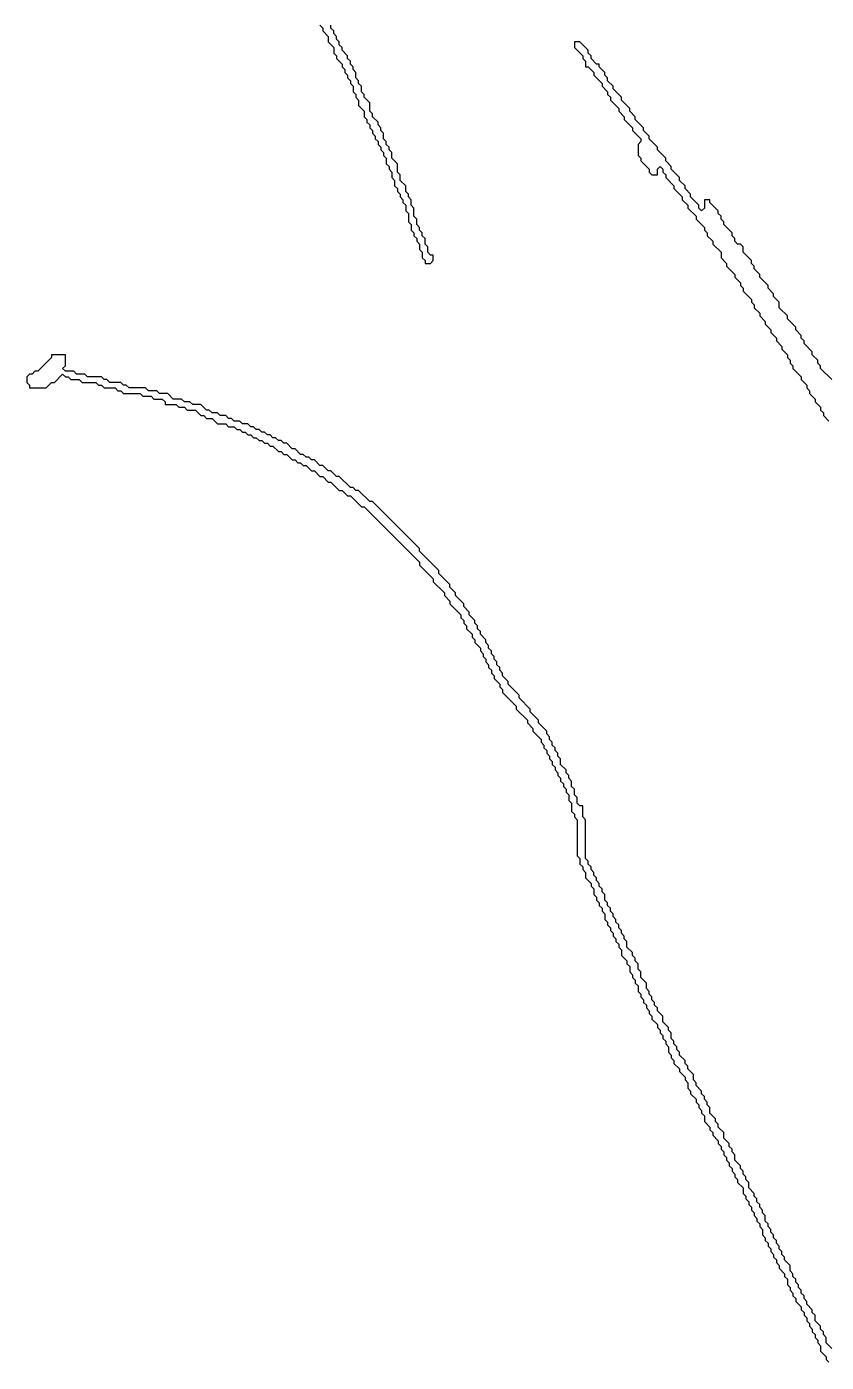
# Model space of a CAD drawing. Header units: metres. Extents: x 0 to 100, y 0 to 129.
# Drawn here: x 29.25 to 36.48, y 87.48 to 99.54 of the extents above; entities that cross this region are included whole.
import ezdxf

# ---------------------------------------------------------------- set-up
doc = ezdxf.new("R2010")
doc.units = ezdxf.units.M

msp = doc.modelspace()

# ---------------------------------------------------------------- linework, layer by layer
for points in [[(31.9, 99.55), (31.925, 99.525), (31.925, 99.5), (31.975, 99.45), (31.975, 99.4), (32.025, 99.35), (32.025, 99.3), (32.05, 99.275), (32.05, 99.25), (32.1, 99.2), (32.1, 99.175), (32.125, 99.15), (32.125, 99.125), (32.15, 99.1), (32.15, 99.075), (32.175, 99.05), (32.175, 99.025), (32.2, 99), (32.2, 98.95), (32.225, 98.925), (32.225, 98.9), (32.25, 98.875), (32.25, 98.825), (32.3, 98.775), (32.3, 98.725), (32.325, 98.7), (32.325, 98.675), (32.35, 98.65), (32.35, 98.625), (32.375, 98.6), (32.375, 98.575), (32.4, 98.55), (32.4, 98.525), (32.425, 98.5), (32.425, 98.475), (32.45, 98.45), (32.45, 98.425), (32.475, 98.4), (32.475, 98.375), (32.5, 98.35), (32.5, 98.3), (32.525, 98.275), (32.525, 98.25), (32.55, 98.225), (32.55, 98.175), (32.575, 98.15), (32.575, 98.1), (32.6, 98.075), (32.6, 98.05), (32.625, 98.025), (32.625, 98), (32.65, 97.975), (32.65, 97.95), (32.675, 97.925), (32.675, 97.875), (32.7, 97.85), (32.7, 97.775), (32.725, 97.75), (32.725, 97.7), (32.75, 97.675), (32.75, 97.65), (32.775, 97.625), (32.775, 97.6), (32.8, 97.575), (32.8, 97.525), (32.825, 97.5), (32.825, 97.45), (32.85, 97.425), (32.85, 97.4), (32.9, 97.4), (32.925, 97.425), (32.925, 97.475), (32.9, 97.475), (32.875, 97.5), (32.875, 97.55), (32.85, 97.575), (32.85, 97.625), (32.825, 97.65), (32.825, 97.675), (32.8, 97.7), (32.8, 97.725), (32.775, 97.75), (32.775, 97.8), (32.75, 97.825), (32.75, 97.9), (32.725, 97.925), (32.725, 97.975), (32.7, 98), (32.7, 98.025), (32.675, 98.05), (32.675, 98.1), (32.625, 98.15), (32.625, 98.2), (32.6, 98.225), (32.6, 98.3), (32.55, 98.35), (32.55, 98.4), (32.525, 98.425), (32.525, 98.45), (32.5, 98.475), (32.5, 98.5), (32.475, 98.525), (32.475, 98.575), (32.45, 98.6), (32.45, 98.625), (32.425, 98.65), (32.425, 98.675), (32.375, 98.725), (32.375, 98.75), (32.35, 98.775), (32.35, 98.85), (32.3, 98.9), (32.3, 98.925), (32.275, 98.95), (32.275, 99), (32.25, 99.025), (32.25, 99.05), (32.225, 99.075), (32.225, 99.125), (32.2, 99.15), (32.2, 99.175), (32.175, 99.2), (32.175, 99.225), (32.15, 99.25), (32.15, 99.275), (32.1, 99.325), (32.1, 99.35), (32.075, 99.375), (32.075, 99.4), (32.05, 99.425), (32.05, 99.45), (32.025, 99.475), (32.025, 99.5), (32, 99.525), (32, 99.55)], [(34.2, 99.4), (34.2, 99.35), (34.275, 99.275), (34.275, 99.25), (34.3, 99.225), (34.3, 99.175), (34.325, 99.175), (34.375, 99.125), (34.375, 99.1), (34.45, 99.025), (34.45, 99), (34.5, 98.95), (34.5, 98.925), (34.525, 98.9), (34.525, 98.875), (34.6, 98.8), (34.6, 98.775), (34.65, 98.725), (34.65, 98.7), (34.725, 98.625), (34.725, 98.6), (34.8, 98.525), (34.8, 98.5), (34.775, 98.475), (34.775, 98.375), (34.8, 98.35), (34.8, 98.325), (34.875, 98.25), (34.875, 98.225), (34.9, 98.2), (34.95, 98.2), (34.95, 98.25), (34.975, 98.275), (35, 98.25), (35, 98.225), (35.025, 98.2), (35.025, 98.175), (35.1, 98.1), (35.1, 98.075), (35.175, 98), (35.175, 97.975), (35.225, 97.925), (35.225, 97.9), (35.3, 97.825), (35.3, 97.8), (35.375, 97.725), (35.375, 97.7), (35.4, 97.675), (35.4, 97.65), (35.45, 97.6), (35.45, 97.575), (35.525, 97.5), (35.525, 97.45), (35.575, 97.4), (35.575, 97.375), (35.65, 97.3), (35.65, 97.275), (35.7, 97.225), (35.7, 97.2), (35.725, 97.175), (35.725, 97.15), (35.8, 97.075), (35.8, 97.05), (35.825, 97.025), (35.825, 97), (35.875, 96.95), (35.875, 96.925), (35.925, 96.875), (35.925, 96.85), (35.975, 96.8), (35.975, 96.775), (36.025, 96.725), (36.025, 96.7), (36.075, 96.65), (36.075, 96.625), (36.125, 96.575), (36.125, 96.55), (36.15, 96.525), (36.15, 96.5), (36.175, 96.475), (36.175, 96.45), (36.25, 96.375), (36.25, 96.35), (36.3, 96.3), (36.3, 96.275), (36.325, 96.25), (36.325, 96.225), (36.375, 96.175), (36.375, 96.15), (36.425, 96.1), (36.425, 96.075), (36.45, 96.05), (36.45, 96.025), (36.5, 95.975)], [(36.525, 96.35), (36.425, 96.45), (36.425, 96.475), (36.4, 96.5), (36.4, 96.525), (36.35, 96.575), (36.35, 96.6), (36.275, 96.675), (36.275, 96.7), (36.25, 96.725), (36.25, 96.75), (36.2, 96.8), (36.2, 96.825), (36.125, 96.9), (36.125, 96.925), (36.05, 97), (36.05, 97.05), (36, 97.1), (36, 97.125), (35.95, 97.175), (35.95, 97.2), (35.875, 97.275), (35.875, 97.3), (35.825, 97.35), (35.825, 97.375), (35.8, 97.4), (35.8, 97.425), (35.725, 97.5), (35.725, 97.55), (35.7, 97.575), (35.675, 97.575), (35.65, 97.6), (35.65, 97.625), (35.625, 97.65), (35.625, 97.675), (35.55, 97.75), (35.55, 97.775), (35.525, 97.8), (35.525, 97.825), (35.5, 97.85), (35.5, 97.875), (35.425, 97.95), (35.425, 97.975), (35.375, 97.975), (35.375, 97.9), (35.35, 97.875), (35.325, 97.9), (35.325, 97.925), (35.25, 98), (35.25, 98.025), (35.2, 98.075), (35.2, 98.1), (35.15, 98.15), (35.15, 98.175), (35.075, 98.25), (35.075, 98.275), (35.025, 98.325), (35.025, 98.35), (34.95, 98.425), (34.95, 98.45), (34.875, 98.525), (34.875, 98.55), (34.825, 98.6), (34.825, 98.625), (34.75, 98.7), (34.75, 98.725), (34.7, 98.775), (34.7, 98.8), (34.625, 98.875), (34.625, 98.9), (34.55, 98.975), (34.55, 99), (34.5, 99.05), (34.5, 99.075), (34.475, 99.1), (34.475, 99.125), (34.425, 99.175), (34.425, 99.2), (34.4, 99.2), (34.35, 99.25), (34.35, 99.275), (34.325, 99.3), (34.325, 99.325), (34.25, 99.4), (34.2, 99.4)], [(29.475, 96.575), (29.475, 96.55), (29.35, 96.425), (29.325, 96.425), (29.3, 96.4), (29.275, 96.4), (29.25, 96.375), (29.25, 96.325), (29.275, 96.3), (29.275, 96.275), (29.425, 96.275), (29.475, 96.325), (29.5, 96.325), (29.575, 96.4), (29.6, 96.375), (29.625, 96.375), (29.65, 96.35), (29.725, 96.35), (29.75, 96.325), (29.875, 96.325), (29.9, 96.3), (29.925, 96.3), (29.95, 96.275), (30.05, 96.275), (30.075, 96.25), (30.1, 96.25), (30.125, 96.225), (30.275, 96.225), (30.3, 96.2), (30.375, 96.2), (30.4, 96.175), (30.475, 96.175), (30.5, 96.15), (30.5, 96.125), (30.6, 96.125), (30.625, 96.1), (30.675, 96.1), (30.7, 96.075), (30.775, 96.075), (30.825, 96.025), (30.85, 96.025), (30.875, 96), (30.925, 96), (30.975, 95.95), (31.05, 95.95), (31.075, 95.925), (31.125, 95.925), (31.15, 95.9), (31.175, 95.9), (31.2, 95.875), (31.225, 95.875), (31.25, 95.85), (31.275, 95.85), (31.3, 95.825), (31.325, 95.825), (31.35, 95.8), (31.375, 95.8), (31.4, 95.775), (31.425, 95.775), (31.45, 95.75), (31.475, 95.75), (31.525, 95.7), (31.55, 95.7), (31.575, 95.675), (31.6, 95.675), (31.65, 95.625), (31.675, 95.625), (31.7, 95.6), (31.725, 95.6), (31.75, 95.575), (31.775, 95.575), (31.825, 95.525), (31.85, 95.525), (31.9, 95.475), (31.925, 95.475), (31.975, 95.425), (32, 95.425), (32.075, 95.35), (32.1, 95.35), (32.15, 95.3), (32.175, 95.3), (32.275, 95.2), (32.3, 95.2), (32.8, 94.7), (32.8, 94.675), (32.925, 94.55), (32.925, 94.525), (33.025, 94.425), (33.025, 94.4), (33.075, 94.35), (33.075, 94.325), (33.175, 94.225), (33.175, 94.2), (33.2, 94.175), (33.2, 94.15), (33.225, 94.125), (33.225, 94.1), (33.275, 94.05), (33.275, 94.025), (33.3, 94), (33.3, 93.975), (33.35, 93.925), (33.35, 93.9), (33.375, 93.875), (33.375, 93.85), (33.4, 93.825), (33.4, 93.8), (33.425, 93.775), (33.425, 93.75), (33.45, 93.725), (33.45, 93.7), (33.475, 93.675), (33.475, 93.65), (33.525, 93.6), (33.525, 93.575), (33.55, 93.55), (33.55, 93.525), (33.675, 93.4), (33.675, 93.375), (33.775, 93.275), (33.775, 93.25), (33.825, 93.2), (33.825, 93.175), (33.9, 93.1), (33.9, 93.075), (33.925, 93.05), (33.925, 93.025), (33.95, 93), (33.95, 92.975), (33.975, 92.95), (33.975, 92.925), (34, 92.9), (34, 92.875), (34.025, 92.85), (34.025, 92.825), (34.05, 92.8), (34.05, 92.775), (34.075, 92.75), (34.075, 92.725), (34.1, 92.7), (34.1, 92.675), (34.125, 92.65), (34.125, 92.625), (34.15, 92.6), (34.15, 92.55), (34.175, 92.525), (34.175, 92.45), (34.2, 92.425), (34.2, 92.4), (34.225, 92.375), (34.225, 92.05), (34.25, 92.025), (34.25, 91.975), (34.275, 91.95), (34.275, 91.925), (34.3, 91.9), (34.3, 91.85), (34.35, 91.8), (34.35, 91.775), (34.375, 91.75), (34.375, 91.7), (34.4, 91.675), (34.4, 91.65), (34.425, 91.625), (34.425, 91.6), (34.45, 91.575), (34.45, 91.55), (34.475, 91.525), (34.475, 91.475), (34.5, 91.45), (34.5, 91.425), (34.525, 91.4), (34.525, 91.375), (34.55, 91.35), (34.55, 91.325), (34.575, 91.3), (34.575, 91.275), (34.6, 91.25), (34.6, 91.225), (34.625, 91.2), (34.625, 91.15), (34.675, 91.1), (34.675, 91.075), (34.7, 91.05), (34.7, 91), (34.725, 90.975), (34.725, 90.95), (34.75, 90.925), (34.75, 90.9), (34.775, 90.875), (34.775, 90.825), (34.8, 90.8), (34.8, 90.775), (34.825, 90.75), (34.825, 90.725), (34.85, 90.7), (34.85, 90.675), (34.875, 90.65), (34.875, 90.625), (34.9, 90.6), (34.9, 90.575), (34.95, 90.525), (34.95, 90.5), (34.975, 90.475), (34.975, 90.45), (35, 90.425), (35, 90.4), (35.025, 90.375), (35.025, 90.35), (35.05, 90.325), (35.05, 90.275), (35.075, 90.25), (35.075, 90.225), (35.1, 90.2), (35.1, 90.175), (35.15, 90.125), (35.15, 90.1), (35.2, 90.05), (35.2, 90.025), (35.225, 90), (35.225, 89.95), (35.25, 89.925), (35.25, 89.9), (35.3, 89.85), (35.3, 89.825), (35.325, 89.8), (35.325, 89.775), (35.35, 89.75), (35.35, 89.725), (35.375, 89.7), (35.375, 89.65), (35.425, 89.6), (35.425, 89.575), (35.45, 89.55), (35.45, 89.525), (35.5, 89.475), (35.5, 89.45), (35.525, 89.425), (35.525, 89.4), (35.55, 89.375), (35.55, 89.35), (35.575, 89.325), (35.575, 89.3), (35.6, 89.275), (35.6, 89.25), (35.625, 89.225), (35.625, 89.2), (35.65, 89.175), (35.65, 89.15), (35.675, 89.125), (35.675, 89.1), (35.725, 89.05), (35.725, 89), (35.75, 88.975), (35.75, 88.95), (35.775, 88.925), (35.775, 88.9), (35.8, 88.875), (35.8, 88.85), (35.825, 88.825), (35.825, 88.8), (35.85, 88.775), (35.85, 88.75), (35.875, 88.725), (35.875, 88.7), (35.9, 88.675), (35.9, 88.625), (35.925, 88.6), (35.925, 88.575), (35.95, 88.55), (35.95, 88.525), (35.975, 88.5), (35.975, 88.475), (36, 88.45), (36, 88.425), (36.025, 88.4), (36.025, 88.375), (36.05, 88.35), (36.05, 88.325), (36.1, 88.275), (36.1, 88.25), (36.125, 88.225), (36.125, 88.175), (36.15, 88.15), (36.15, 88.125), (36.175, 88.1), (36.175, 88.075), (36.2, 88.05), (36.2, 88.025), (36.25, 87.975), (36.25, 87.95), (36.275, 87.925), (36.275, 87.9), (36.3, 87.875), (36.3, 87.85), (36.325, 87.825), (36.325, 87.8), (36.35, 87.775), (36.35, 87.75), (36.375, 87.725), (36.375, 87.7), (36.4, 87.675), (36.4, 87.65), (36.425, 87.625), (36.425, 87.575), (36.475, 87.525), (36.475, 87.5), (36.5, 87.475)], [(36.525, 87.6), (36.475, 87.65), (36.475, 87.7), (36.45, 87.725), (36.45, 87.75), (36.425, 87.775), (36.425, 87.8), (36.375, 87.85), (36.375, 87.9), (36.35, 87.925), (36.35, 87.95), (36.3, 88), (36.3, 88.025), (36.275, 88.05), (36.275, 88.075), (36.25, 88.1), (36.25, 88.125), (36.225, 88.15), (36.225, 88.175), (36.2, 88.2), (36.2, 88.225), (36.175, 88.25), (36.175, 88.275), (36.15, 88.3), (36.15, 88.35), (36.1, 88.4), (36.1, 88.425), (36.075, 88.45), (36.075, 88.475), (36.05, 88.5), (36.05, 88.525), (36.025, 88.55), (36.025, 88.575), (36, 88.6), (36, 88.625), (35.975, 88.65), (35.975, 88.675), (35.95, 88.7), (35.95, 88.725), (35.925, 88.75), (35.925, 88.8), (35.9, 88.825), (35.9, 88.85), (35.875, 88.875), (35.875, 88.9), (35.85, 88.925), (35.85, 88.95), (35.825, 88.975), (35.825, 89), (35.775, 89.05), (35.775, 89.1), (35.75, 89.125), (35.75, 89.15), (35.725, 89.175), (35.725, 89.2), (35.7, 89.225), (35.7, 89.25), (35.65, 89.3), (35.65, 89.35), (35.625, 89.375), (35.625, 89.4), (35.6, 89.425), (35.6, 89.45), (35.55, 89.5), (35.55, 89.55), (35.5, 89.6), (35.5, 89.625), (35.475, 89.65), (35.475, 89.675), (35.425, 89.725), (35.425, 89.775), (35.4, 89.8), (35.4, 89.825), (35.375, 89.85), (35.375, 89.875), (35.35, 89.9), (35.35, 89.925), (35.3, 89.975), (35.3, 90), (35.275, 90.025), (35.275, 90.075), (35.225, 90.125), (35.225, 90.15), (35.2, 90.175), (35.2, 90.2), (35.15, 90.25), (35.15, 90.275), (35.125, 90.3), (35.125, 90.325), (35.1, 90.35), (35.1, 90.375), (35.075, 90.4), (35.075, 90.45), (35.05, 90.475), (35.05, 90.5), (35, 90.55), (35, 90.6), (34.95, 90.65), (34.95, 90.675), (34.925, 90.7), (34.925, 90.725), (34.9, 90.75), (34.9, 90.775), (34.875, 90.8), (34.875, 90.825), (34.85, 90.85), (34.85, 90.9), (34.8, 90.95), (34.8, 91), (34.775, 91.025), (34.775, 91.075), (34.75, 91.1), (34.75, 91.125), (34.725, 91.15), (34.725, 91.175), (34.675, 91.225), (34.675, 91.275), (34.65, 91.3), (34.65, 91.325), (34.625, 91.35), (34.625, 91.375), (34.6, 91.4), (34.6, 91.425), (34.575, 91.45), (34.575, 91.475), (34.55, 91.5), (34.55, 91.525), (34.525, 91.55), (34.525, 91.575), (34.5, 91.6), (34.5, 91.625), (34.475, 91.65), (34.475, 91.7), (34.45, 91.725), (34.45, 91.75), (34.425, 91.775), (34.425, 91.8), (34.4, 91.825), (34.4, 91.85), (34.375, 91.875), (34.375, 91.9), (34.35, 91.925), (34.35, 91.95), (34.325, 91.975), (34.325, 92), (34.3, 92.025), (34.3, 92.375), (34.275, 92.4), (34.275, 92.5), (34.25, 92.5), (34.225, 92.525), (34.225, 92.575), (34.2, 92.6), (34.2, 92.65), (34.175, 92.675), (34.175, 92.725), (34.15, 92.75), (34.15, 92.775), (34.125, 92.8), (34.125, 92.825), (34.075, 92.875), (34.075, 92.925), (34.05, 92.95), (34.05, 92.975), (34.025, 93), (34.025, 93.025), (34, 93.05), (34, 93.075), (33.975, 93.1), (33.975, 93.125), (33.95, 93.15), (33.95, 93.175), (33.875, 93.25), (33.875, 93.275), (33.8, 93.35), (33.8, 93.375), (33.7, 93.475), (33.7, 93.5), (33.6, 93.6), (33.6, 93.625), (33.55, 93.675), (33.55, 93.7), (33.525, 93.725), (33.525, 93.75), (33.5, 93.775), (33.5, 93.8), (33.475, 93.825), (33.475, 93.85), (33.45, 93.875), (33.45, 93.9), (33.425, 93.925), (33.425, 93.95), (33.4, 93.975), (33.4, 94), (33.35, 94.05), (33.35, 94.075), (33.325, 94.1), (33.325, 94.125), (33.3, 94.15), (33.3, 94.175), (33.25, 94.225), (33.25, 94.25), (33.2, 94.3), (33.2, 94.325), (33.125, 94.4), (33.125, 94.425), (33.075, 94.475), (33.075, 94.5), (32.975, 94.6), (32.975, 94.625), (32.8, 94.8), (32.8, 94.825), (32.375, 95.25), (32.35, 95.25), (32.25, 95.35), (32.225, 95.35), (32.2, 95.375), (32.175, 95.375), (32.075, 95.475), (32.05, 95.475), (32, 95.525), (31.975, 95.525), (31.925, 95.575), (31.9, 95.575), (31.85, 95.625), (31.825, 95.625), (31.8, 95.65), (31.775, 95.65), (31.75, 95.675), (31.725, 95.675), (31.675, 95.725), (31.65, 95.725), (31.6, 95.775), (31.575, 95.775), (31.55, 95.8), (31.525, 95.8), (31.5, 95.825), (31.475, 95.825), (31.45, 95.85), (31.425, 95.85), (31.4, 95.875), (31.375, 95.875), (31.35, 95.9), (31.325, 95.9), (31.3, 95.925), (31.275, 95.925), (31.25, 95.95), (31.2, 95.95), (31.175, 95.975), (31.125, 95.975), (31.1, 96), (31.075, 96), (31.05, 96.025), (31, 96.025), (30.975, 96.05), (30.925, 96.05), (30.9, 96.075), (30.875, 96.075), (30.825, 96.125), (30.75, 96.125), (30.725, 96.15), (30.675, 96.15), (30.65, 96.175), (30.575, 96.175), (30.525, 96.225), (30.45, 96.225), (30.425, 96.25), (30.35, 96.25), (30.325, 96.275), (30.175, 96.275), (30.15, 96.3), (30.125, 96.3), (30.1, 96.325), (30, 96.325), (29.975, 96.35), (29.95, 96.35), (29.925, 96.375), (29.8, 96.375), (29.775, 96.4), (29.7, 96.4), (29.675, 96.425), (29.6, 96.425), (29.575, 96.45), (29.6, 96.475), (29.6, 96.575), (29.475, 96.575)]]:
    msp.add_lwpolyline(points)

doc.saveas('drawing.dxf')
